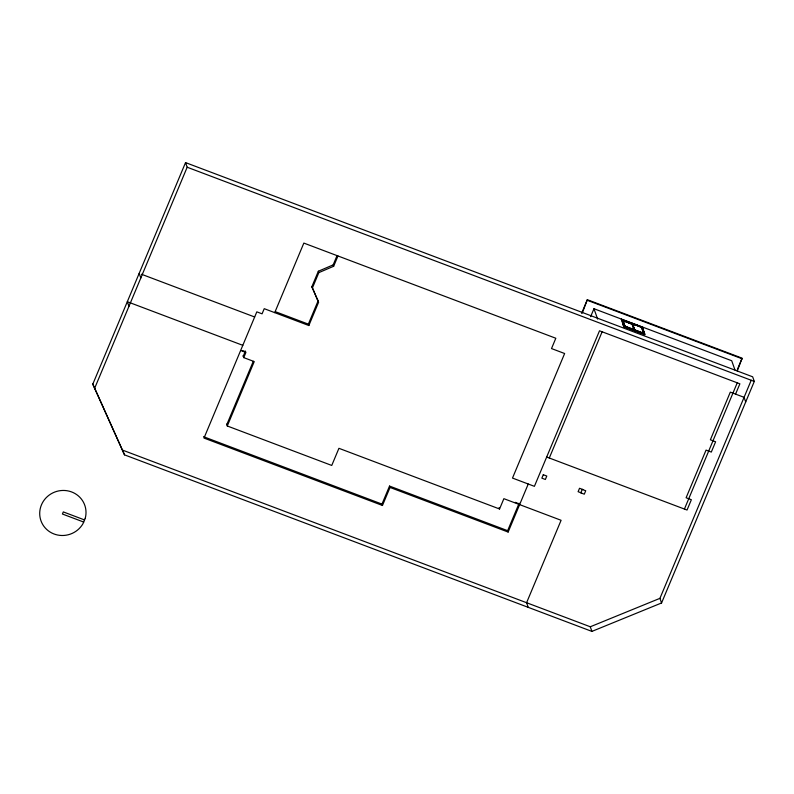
<?xml version="1.0" encoding="UTF-8"?>
<svg xmlns="http://www.w3.org/2000/svg" width="794" height="794" viewBox="0 0 794 794"><rect width="100%" height="100%" fill="white"/><g stroke="black" fill="none" stroke-linecap="round" stroke-linejoin="round"><path stroke-width="1.19" d="M92.809 384.147L185.538 162.601L752.662 376.803L754.3 381.428L661.571 602.964L591.907 631.399L124.529 454.863L92.809 384.147L124.529 454.863M94.446 388.762L187.176 167.226L185.538 162.601M243.252 356.228L245.406 351.077L245.644 351.762L242.498 350.571M528.218 607.341L526.591 602.715L561.09 520.288L503.872 498.672L499.555 508.984L338.929 448.312L331.753 465.443L227.282 425.981L254.239 361.588L243.738 357.618L245.902 352.467L240.651 350.482M226.796 424.601L253.276 361.33M274.724 312.637L303.844 243.083L555.82 338.254L551.512 348.566L564.633 353.519L512.497 478.067L534.402 486.335L599.51 330.8L739.879 383.81L735.562 394.122M390.023 487.447L508.14 532.059L507.644 530.68L389.526 486.067L390.023 487.447L382.47 505.48L203.989 438.07L256.819 311.844L262.07 313.829L264.233 308.677L308.846 325.53L318.553 302.345L311.873 286.684L318.344 271.23L333.162 264.888L337.043 255.618M312.37 288.073L318.841 272.62L318.344 271.23M308.846 325.53L308.36 324.141L318.066 300.956L311.873 286.684M318.841 272.62L333.649 266.278L337.966 255.976M382.47 505.48L381.983 504.091L389.526 486.067M581.615 313.342L587.322 299.695L742.122 358.163L737.269 371.046M582.339 312.905L587.322 299.695M590.627 316.677L593.962 308.717L731.711 360.744L734.976 369.974M507.644 530.68L519.127 503.237M508.14 532.059L528.248 484.012M549.289 458.009L602.13 331.783M623.727 326.711L621.504 319.019L623.727 326.711L644.728 334.641L642.505 326.949L642.227 327.594M622.605 319.724L624.868 326.106L643.894 333.291L641.631 326.91L622.605 319.724L622.357 320.319L634.644 325.024M622.972 320.707L625.096 326.721L622.972 320.707L631.935 324.091L634.178 329.838M624.868 326.106L624.59 326.751L642.505 333.51M644.42 333.549L642.157 327.168L632.093 323.376L634.247 330.016L644.301 333.817M631.935 324.091L621.236 319.664M632.421 324.111L634.793 330.225M623.866 324.567L624.62 326.691L634.674 330.493L632.709 323.763L641.562 327.416L643.805 333.162M641.631 326.91L643.249 332.875M644.728 334.641L642.157 327.168M737.368 369.518L741.646 359.295M684.418 509.043L737.249 382.827M661.571 602.964L659.933 598.348L751.233 380.227M122.891 450.248L590.279 626.774L659.933 598.348M587.57 300.4L742.37 358.868M642.048 327.446L622.466 320.051L624.729 326.423L643.249 333.42M623.995 326.066L644.996 333.996M187.176 167.226L754.3 381.428M275.379 311.685L308.36 324.141M141.481 274.248L254.666 316.995M546.669 457.016L687.038 510.036L691.356 499.734L686.105 497.749L706.055 450.099L711.305 452.074L715.612 441.772L710.372 439.797L730.311 392.137L744.077 397.328L745.705 401.953M242.805 345.33L127.318 301.71L128.946 306.335M583.044 489.59L579.541 488.27L578.101 491.704L581.605 493.024M515.177 502.334L518.323 503.525M203.492 436.68L381.983 504.091M84.65 519.981L63.302 511.912L62.418 514.016L83.777 522.085M632.093 323.376L634.674 330.493M593.962 308.717L597.634 319.099M590.279 626.774L591.907 631.399M519.375 503.922L519.623 504.627M499.069 507.594L499.555 508.984M333.162 264.888L333.649 266.278M317.749 300.063L318.553 302.345M243.073 355.742L243.738 357.618M226.618 424.105L227.282 425.981M139.178 273.374L140.816 277.989M85.246 518.244L82.953 523.732A23.244 22.44 -19.5 0 1 43.928 526.353A23.244 22.44 -19.5 0 1 58.776 490.891A23.244 22.44 -19.5 0 1 85.246 518.244M543.294 474.723L541.855 478.157L545.359 479.487L546.788 476.043L543.294 474.723M582.23 489.432L580.791 492.866L584.285 494.186L585.724 490.752L582.23 489.432"/></g></svg>
